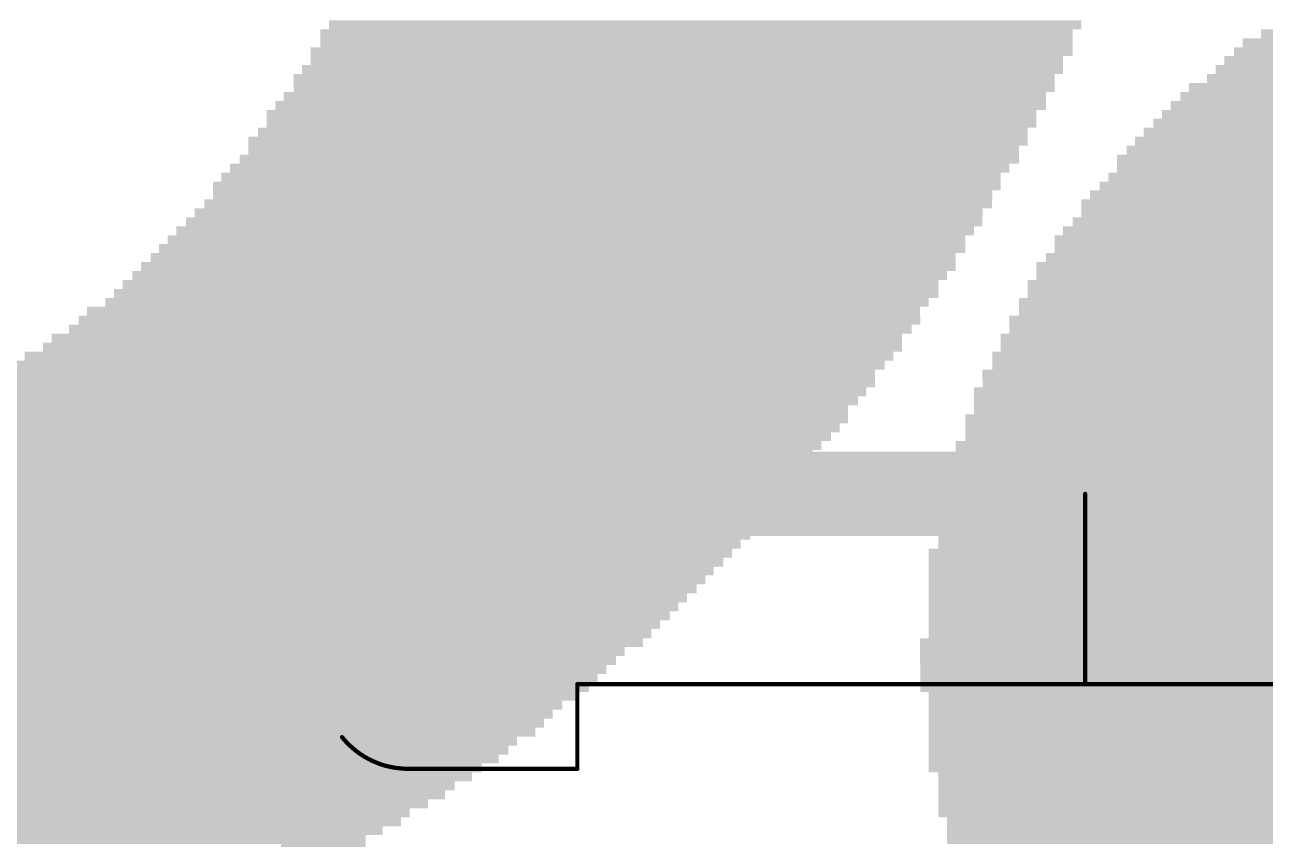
# Model space of a CAD drawing. Extents: x 0 to 53.3, y -0.3 to 28.3.
# Drawn here: x 38.153 to 41.085, y 11.008 to 12.933 of the extents above; entities that cross this region are included whole.
import ezdxf

# ---------------------------------------------------------------- set-up
doc = ezdxf.new("R2010")
doc.units = 0
for name, color, linetype in [('1', 12, 'CONTINUOUS'), ('201', 6, 'CONTINUOUS'), ('21', 40, 'CONTINUOUS'), ('51', 253, 'CONTINUOUS')]:
    doc.layers.add(name, color=color, linetype=linetype)

# ---------------------------------------------------------------- blocks, each defined once
blk = doc.blocks.new('RECT')
blk.add_solid([(-0.5, -0.5), (0.5, -0.5), (-0.5, 0.5), (0.5, 0.5)])

msp = doc.modelspace()

# ---------------------------------------------------------------- linework, layer by layer
at = {"layer": '1', "const_width": 0.6096}
msp.add_lwpolyline([(37.2429, 11.4401), (38.809, 9.874)], dxfattribs=at)
at = {"layer": '21', "const_width": 0.2}
msp.add_lwpolyline([(50.0344, 11.824), (38.859, 11.824)], dxfattribs=at)
at = {"layer": '21', "const_width": 0.1}
msp.add_lwpolyline([(38.859, 11.874, 1), (38.859, 11.774)], format="xyb", dxfattribs=at)
at = {"layer": '51'}
for points, const_width in [([(38.859, 11.824), (38.859, 11.374)], 0.2), ([(40.659, 11.824), (40.659, 11.374)], 0.01), ([(38.859, 11.374), (38.859, 10.7769)], 0.2), ([(38.8591, 11.3666), (38.859, 11.374)], 0.2), ([(38.8603, 11.3516), (38.8591, 11.3666)], 0.2), ([(38.8626, 11.3364), (38.8603, 11.3516)], 0.2), ([(38.8642, 11.3288), (38.8626, 11.3364)], 0.2), ([(38.8661, 11.3212), (38.8642, 11.3288)], 0.2), ([(38.8709, 11.3061), (38.8661, 11.3212)], 0.2), ([(38.877, 11.2912), (38.8709, 11.3061)], 0.2), ([(38.8844, 11.2765), (38.877, 11.2912)], 0.2), ([(38.8931, 11.2624), (38.8844, 11.2765)], 0.2), ([(39.459, 11.174), (39.459, 11.374)], 0.01), ([(39.459, 11.374), (43.859, 11.374)], 0.01), ([(38.9031, 11.2488), (38.8931, 11.2624)], 0.2), ([(38.9086, 11.2422), (38.9031, 11.2488)], 0.01), ([(38.9144, 11.2358), (38.9086, 11.2422)], 0.01), ([(38.927, 11.2237), (38.9144, 11.2358)], 0.01), ([(38.9409, 11.2126), (38.927, 11.2237)], 0.01), ([(38.956, 11.2026), (38.9409, 11.2126)], 0.01), ([(38.9723, 11.1938), (38.956, 11.2026)], 0.01), ([(38.9898, 11.1864), (38.9723, 11.1938)], 0.01), ([(38.9989, 11.1832), (38.9898, 11.1864)], 0.01), ([(39.0083, 11.1805), (38.9989, 11.1832)], 0.01), ([(39.0279, 11.1764), (39.0083, 11.1805)], 0.01), ([(39.0484, 11.1743), (39.0279, 11.1764)], 0.01), ([(39.059, 11.174), (39.0484, 11.1743)], 0.01), ([(39.059, 11.174), (39.459, 11.174)], 0.01)]:
    msp.add_lwpolyline(points, dxfattribs=dict(at, const_width=const_width))
for points, const_width in [([(38.909, 11.824, 1), (38.809, 11.824)], 0.1), ([(40.6615, 11.824, 1), (40.6565, 11.824)], 0.005), ([(38.909, 11.374, 1), (38.809, 11.374)], 0.1), ([(38.909, 11.3747, 1), (38.809, 11.3733)], 0.1), ([(38.9089, 11.3706, 1), (38.8093, 11.3626)], 0.1), ([(38.9097, 11.3591, 1), (38.8109, 11.3441)], 0.1), ([(38.9115, 11.3467, 1), (38.8137, 11.3261)], 0.1), ([(38.809, 11.374, 1), (38.909, 11.374)], 0.1), ([(38.8091, 11.3659, 1), (38.9091, 11.3673)], 0.1), ([(38.8105, 11.3476, 1), (38.9101, 11.3556)], 0.1), ([(38.9127, 11.3409, 1), (38.8157, 11.3167)], 0.1), ([(38.9138, 11.3363, 1), (38.8184, 11.3061)], 0.1), ([(38.9172, 11.325, 1), (38.8246, 11.2872)], 0.1), ([(38.8132, 11.3289, 1), (38.912, 11.3439)], 0.1), ([(38.8153, 11.3185, 1), (38.9131, 11.3391)], 0.1), ([(38.8176, 11.3091, 1), (38.9146, 11.3333)], 0.1), ([(38.9217, 11.3137, 1), (38.8323, 11.2687)], 0.1), ([(38.927, 11.3028, 1), (38.8418, 11.2502)], 0.1), ([(39.4615, 11.374, 1), (39.4565, 11.374)], 0.005), ([(39.459, 11.3765, 1), (39.459, 11.3715)], 0.005), ([(40.6565, 11.374, 1), (40.6615, 11.374)], 0.005), ([(38.8232, 11.291, 1), (38.9186, 11.3212)], 0.1), ([(38.8307, 11.2723, 1), (38.9233, 11.3101)], 0.1), ([(38.8397, 11.254, 1), (38.9291, 11.299)], 0.1), ([(38.9334, 11.292, 1), (38.8528, 11.2328)], 0.1), ([(38.8505, 11.2361, 1), (38.9357, 11.2887)], 0.1), ([(38.8628, 11.2192, 1), (38.9434, 11.2784)], 0.1), ([(38.905, 11.2504, 1), (38.9012, 11.2472)], 0.005), ([(38.9105, 11.2439, 1), (38.9067, 11.2405)], 0.005), ([(38.9067, 11.2406, 1), (38.9105, 11.2438)], 0.005), ([(38.9161, 11.2376, 1), (38.9127, 11.234)], 0.005), ([(38.9125, 11.2341, 1), (38.9163, 11.2375)], 0.005), ([(38.9286, 11.2257, 1), (38.9254, 11.2217)], 0.005), ([(38.9253, 11.2219, 1), (38.9287, 11.2255)], 0.005), ([(38.9423, 11.2147, 1), (38.9395, 11.2105)], 0.005), ([(38.9393, 11.2106, 1), (38.9425, 11.2146)], 0.005), ([(38.9572, 11.2048, 1), (38.9548, 11.2004)], 0.005), ([(38.9546, 11.2005, 1), (38.9574, 11.2047)], 0.005), ([(38.9733, 11.1961, 1), (38.9713, 11.1915)], 0.005), ([(38.9711, 11.1916, 1), (38.9735, 11.196)], 0.005), ([(38.9906, 11.1888, 1), (38.989, 11.184)], 0.005), ([(38.9888, 11.1841, 1), (38.9908, 11.1887)], 0.005), ([(38.9996, 11.1856, 1), (38.9982, 11.1808)], 0.005), ([(38.9981, 11.1808, 1), (38.9997, 11.1856)], 0.005), ([(39.0088, 11.1829, 1), (39.0078, 11.1781)], 0.005), ([(39.0076, 11.1781, 1), (39.009, 11.1829)], 0.005), ([(39.0282, 11.1789, 1), (39.0276, 11.1739)], 0.005), ([(39.0274, 11.174, 1), (39.0284, 11.1788)], 0.005), ([(39.0485, 11.1768, 1), (39.0483, 11.1718)], 0.005), ([(39.0481, 11.1718, 1), (39.0487, 11.1768)], 0.005), ([(39.059, 11.1765, 1), (39.059, 11.1715)], 0.005), ([(39.0589, 11.1715, 1), (39.0591, 11.1765)], 0.005), ([(39.4565, 11.174, 1), (39.4615, 11.174)], 0.005), ([(39.459, 11.1715, 1), (39.459, 11.1765)], 0.005)]:
    msp.add_lwpolyline(points, format="xyb", dxfattribs=dict(at, const_width=const_width))

# ---------------------------------------------------------------- block references
at = {"layer": '201', "rotation": 180}
for p, xscale, yscale in [((39.7612, 12.9328), 1.778, 0.0211), ((39.7408, 12.9117), 1.778, 0.0211), ((39.7408, 12.8905), 1.778, 0.0213), ((42.4599, 12.8905), 2.8575, 0.0213), ((42.4713, 12.9117), 2.794, 0.0211), ((39.7294, 12.8693), 1.8009, 0.0211), ((42.4599, 12.8693), 2.8981, 0.0211), ((39.718, 12.8482), 1.778, 0.0211), ((42.4599, 12.8482), 2.9439, 0.0211), ((39.6875, 12.8058), 1.7983, 0.0211), ((39.7078, 12.827), 1.7983, 0.0213), ((42.4498, 12.8058), 3.0048, 0.0211), ((42.4498, 12.827), 2.9642, 0.0213), ((39.6875, 12.7847), 1.7983, 0.0211), ((42.4383, 12.7847), 3.0683, 0.0211), ((39.6558, 12.7423), 1.8212, 0.0211), ((39.6659, 12.7635), 1.8009, 0.0213), ((42.4383, 12.7423), 3.1547, 0.0211), ((42.4396, 12.7635), 3.1115, 0.0213), ((39.6342, 12.7212), 1.8186, 0.0211), ((42.4282, 12.7212), 3.175, 0.0211), ((39.6342, 12.7), 1.8186, 0.0213), ((42.4282, 12.7), 3.2156, 0.0213), ((39.6024, 12.6577), 1.8415, 0.0211), ((39.6138, 12.6788), 1.8186, 0.0211), ((42.3329, 12.6577), 3.1115, 0.0211), ((42.3964, 12.6788), 3.1979, 0.0211), ((39.5922, 12.6365), 1.8212, 0.0213), ((42.2808, 12.6365), 3.048, 0.0213), ((39.5592, 12.5942), 1.8415, 0.0211), ((39.5821, 12.6153), 1.8415, 0.0211), ((42.2262, 12.6153), 2.9845, 0.0211), ((42.1945, 12.5942), 2.921, 0.0211), ((39.5389, 12.573), 1.8415, 0.0213), ((42.1424, 12.573), 2.8575, 0.0213), ((39.5288, 12.5518), 1.8618, 0.0211), ((42.1005, 12.5518), 2.8143, 0.0211), ((39.5084, 12.5095), 1.8618, 0.0213), ((39.5186, 12.5307), 1.8415, 0.0211), ((42.0154, 12.5095), 2.7305, 0.0213), ((42.0573, 12.5307), 2.7737, 0.0211), ((39.4856, 12.4883), 1.8618, 0.0211), ((41.9837, 12.4883), 2.667, 0.0211), ((39.4754, 12.4672), 1.8821, 0.0211), ((41.9417, 12.4672), 2.6238, 0.0211), ((39.4335, 12.4248), 1.8847, 0.0211), ((39.4538, 12.446), 1.8847, 0.0213), ((41.8668, 12.4248), 2.5603, 0.0211), ((41.9087, 12.446), 2.6035, 0.0213), ((39.4233, 12.4037), 1.905, 0.0211), ((41.8465, 12.4037), 2.5197, 0.0211), ((39.3903, 12.3613), 1.9253, 0.0211), ((39.4017, 12.3825), 1.9025, 0.0213), ((41.7716, 12.3613), 2.4562, 0.0211), ((41.8148, 12.3825), 2.4968, 0.0213), ((39.37, 12.3402), 1.9253, 0.0211), ((41.7512, 12.3402), 2.4155, 0.0211), ((39.3484, 12.319), 1.9279, 0.0213), ((41.7195, 12.319), 2.3927, 0.0213), ((39.3167, 12.2767), 1.9456, 0.0211), ((39.3383, 12.2978), 1.9482, 0.0211), ((41.6662, 12.2767), 2.3266, 0.0211), ((41.6979, 12.2978), 2.3495, 0.0211), ((39.2849, 12.2555), 1.9685, 0.0213), ((41.6458, 12.2555), 2.286, 0.0213), ((39.2532, 12.2132), 1.9914, 0.0211), ((39.2748, 12.2343), 1.9888, 0.0211), ((41.6128, 12.2343), 2.2657, 0.0211), ((41.6027, 12.2132), 2.2454, 0.0211), ((39.2214, 12.192), 2.0091, 0.0213), ((41.5709, 12.192), 2.2225, 0.0213), ((39.2112, 12.1708), 2.0295, 0.0211), ((41.5493, 12.1708), 2.1793, 0.0211), ((39.1376, 12.1285), 2.0955, 0.0213), ((39.1795, 12.1497), 2.0523, 0.0211), ((41.5074, 12.1285), 2.1361, 0.0213), ((41.529, 12.1497), 2.1793, 0.0211), ((39.1046, 12.1073), 2.1158, 0.0211), ((41.4858, 12.1073), 2.1387, 0.0211), ((39.0512, 12.0862), 2.2225, 0.0211), ((41.4757, 12.0862), 2.1184, 0.0211), ((38.0568, 12.065), 4.1707, 0.0213), ((38.0467, 12.0438), 4.1504, 0.0211), ((41.4439, 12.065), 2.0955, 0.0213), ((41.4338, 12.0438), 2.0752, 0.0211), ((38.0467, 12.0227), 4.1046, 0.0211), ((41.4223, 12.0227), 2.0523, 0.0211), ((38.0467, 12.0015), 4.1046, 0.0213), ((38.0467, 11.9803), 4.064, 0.0211), ((41.3918, 12.0015), 2.032, 0.0213), ((41.3804, 11.9803), 2.0091, 0.0211), ((38.0365, 11.9592), 4.0437, 0.0211), ((41.3702, 11.9592), 1.9888, 0.0211), ((38.0352, 11.938), 4.0005, 0.0213), ((41.3487, 11.938), 1.9914, 0.0213), ((38.0251, 11.9168), 3.9802, 0.0211), ((38.0365, 11.8957), 3.9573, 0.0211), ((41.3372, 11.9168), 1.9685, 0.0211), ((41.3271, 11.8957), 1.9482, 0.0211), ((38.0263, 11.8745), 3.937, 0.0213), ((41.3068, 11.8745), 1.9482, 0.0213), ((38.0251, 11.8533), 3.8938, 0.0211), ((38.0251, 11.8322), 3.8532, 0.0211), ((41.3068, 11.8533), 1.9482, 0.0211), ((41.2953, 11.8322), 1.9253, 0.0211), ((38.0149, 11.811), 3.8329, 0.0213), ((41.2852, 11.811), 1.905, 0.0213), ((38.0149, 11.7898), 3.7871, 0.0211), ((41.2648, 11.7898), 1.905, 0.0211), ((38.0149, 11.7687), 3.7465, 0.0211), ((38.0149, 11.7475), 3.7465, 0.0213), ((41.2648, 11.7687), 1.905, 0.0211), ((41.2534, 11.7475), 1.8821, 0.0213), ((38.0149, 11.7263), 3.7059, 0.0211), ((41.2534, 11.7263), 1.8821, 0.0211), ((38.0035, 11.7052), 3.683, 0.0211), ((41.2433, 11.7052), 1.8618, 0.0211), ((38.0048, 11.684), 3.6398, 0.0213), ((38.0048, 11.6628), 3.5992, 0.0211), ((41.2318, 11.684), 1.8847, 0.0213), ((41.2217, 11.6628), 1.8644, 0.0211), ((38.0035, 11.6417), 3.556, 0.0211), ((41.2217, 11.6417), 1.8644, 0.0211), ((37.9933, 11.6205), 3.5357, 0.0213), ((37.9946, 11.5993), 3.4925, 0.0211), ((41.2217, 11.6205), 1.8644, 0.0213), ((41.2102, 11.5993), 1.8415, 0.0211), ((37.9933, 11.5782), 3.4493, 0.0211), ((41.2102, 11.5782), 1.8415, 0.0211), ((37.9933, 11.557), 3.4087, 0.0213), ((41.2102, 11.557), 1.8415, 0.0213), ((37.9832, 11.5358), 3.3884, 0.0211), ((37.9832, 11.5147), 3.3426, 0.0211), ((41.2102, 11.5358), 1.8415, 0.0211), ((41.2102, 11.5147), 1.8415, 0.0211), ((37.9832, 11.4935), 3.302, 0.0213), ((41.2001, 11.4935), 1.8212, 0.0213), ((37.9832, 11.4723), 3.2614, 0.0211), ((37.973, 11.4512), 3.1953, 0.0211), ((41.1899, 11.4723), 1.8415, 0.0211), ((41.1899, 11.4512), 1.8415, 0.0211), ((37.973, 11.43), 3.1547, 0.0213), ((41.1899, 11.43), 1.8415, 0.0213), ((37.9717, 11.4088), 3.1115, 0.0211), ((41.2001, 11.4088), 1.8618, 0.0211), ((37.9616, 11.3877), 3.0912, 0.0211), ((37.9628, 11.3665), 3.048, 0.0213), ((41.2001, 11.3877), 1.8618, 0.0211), ((41.2001, 11.3665), 1.8618, 0.0213), ((37.9616, 11.3453), 3.0048, 0.0211), ((41.2217, 11.3453), 1.8644, 0.0211), ((37.9514, 11.3242), 2.9439, 0.0211), ((41.2217, 11.3242), 1.8644, 0.0211), ((37.9514, 11.303), 2.8981, 0.0213), ((37.9616, 11.2818), 2.8372, 0.0211), ((41.2318, 11.303), 1.8847, 0.0213), ((41.242, 11.2818), 1.905, 0.0211), ((37.9628, 11.2607), 2.794, 0.0211), ((41.2534, 11.2607), 1.9279, 0.0211), ((37.9514, 11.2395), 2.7305, 0.0213), ((37.9527, 11.2183), 2.6873, 0.0211), ((41.2636, 11.2395), 1.9482, 0.0213), ((41.2852, 11.2183), 1.9914, 0.0211), ((37.9514, 11.1972), 2.6441, 0.0211), ((41.3055, 11.1972), 2.032, 0.0211), ((37.9413, 11.176), 2.5832, 0.0213), ((41.3271, 11.176), 2.0752, 0.0213), ((37.9514, 11.1548), 2.5171, 0.0211), ((37.9413, 11.1337), 2.4562, 0.0211), ((41.3702, 11.1548), 2.1158, 0.0211), ((41.402, 11.1337), 2.1793, 0.0211), ((37.9413, 11.1125), 2.4105, 0.0213), ((41.4338, 11.1125), 2.2428, 0.0213), ((37.9413, 11.0913), 2.3292, 0.0211), ((37.9298, 11.0702), 2.2657, 0.0211), ((41.5074, 11.0702), 2.3901, 0.0211), ((41.4655, 11.0913), 2.3063, 0.0211), ((37.9413, 11.049), 2.2022, 0.0213), ((41.5607, 11.049), 2.4562, 0.0213), ((37.9413, 11.0278), 2.1158, 0.0211), ((41.5925, 11.0278), 2.5197, 0.0211), ((37.9298, 11.0067), 2.0523, 0.0211), ((41.6344, 11.0067), 2.6035, 0.0211)]:
    msp.add_blockref('RECT', p, dxfattribs=dict(at, xscale=xscale, yscale=yscale))

doc.saveas('drawing.dxf')
